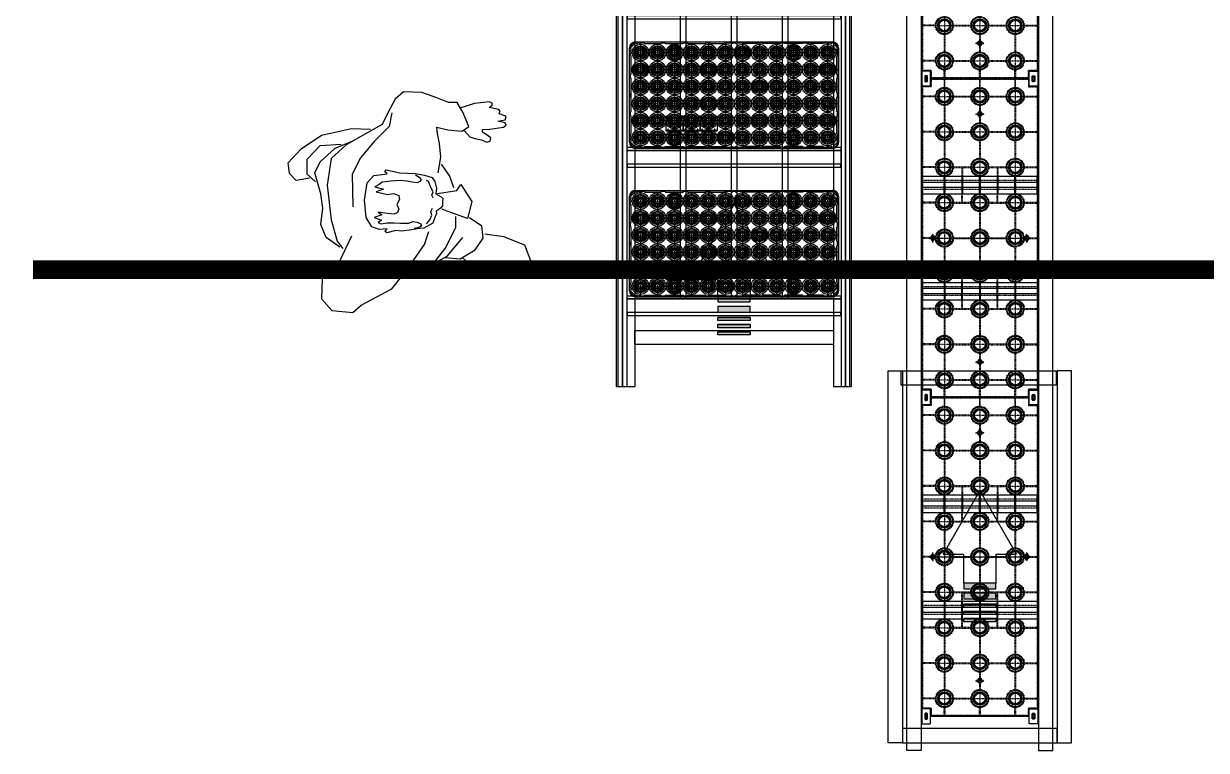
# Model space of a CAD drawing. Header units: inches. Extents: x 185496 to 352137, y 107182 to 179410.
# Drawn here: x 231488 to 234827, y 159065 to 161116 of the extents above; entities that cross this region are included whole.
import ezdxf

# ---------------------------------------------------------------- set-up
doc = ezdxf.new("R2010")
doc.units = ezdxf.units.IN
doc.header["$MEASUREMENT"] = 0
doc.linetypes.add('CENTER', pattern=[2, 1.25, -0.25, 0.25, -0.25])
doc.linetypes.add('DASH', pattern=[0.35, 0.25, -0.1])
for name, color, linetype in [('DIM', 2, 'Continuous'), ('JIA', 40, 'Continuous'), ('ZSX', 4, 'Continuous')]:
    doc.layers.add(name, color=color, linetype=linetype)

# ---------------------------------------------------------------- blocks, each defined once
blk = doc.blocks.new('生产区')
at = {"layer": 'ZSX', "color": 0, "const_width": 0.35, "elevation": -1257.599}
blk.add_lwpolyline([(120630.453, 1511.096), (120678.172, 1511.096)], dxfattribs=at)
blk = doc.blocks.new('dfgdfg')
h = blk.add_hatch(color=1)
h.dxf.hatch_style = 1
h.paths.add_polyline_path([(55693.6, 23496.7), (55709.3, 23496.7), (55709.3, 23587.8), (55693.6, 23587.8)])
h = blk.add_hatch(color=1)
h.dxf.hatch_style = 1
h.paths.add_polyline_path([(55722.2, 23496.7), (55738, 23496.7), (55738, 23587.8), (55722.2, 23587.8)])
h = blk.add_hatch(color=1)
h.dxf.hatch_style = 1
h.paths.add_polyline_path([(55753.1, 23496.7), (55762.2, 23496.7), (55762.2, 23587.8), (55753.1, 23587.8)])
h = blk.add_hatch(color=1)
h.dxf.hatch_style = 1
h.paths.add_polyline_path([(55773.2, 23496.7), (55782.4, 23496.7), (55782.4, 23587.8), (55773.2, 23587.8)])
h = blk.add_hatch(color=1)
h.dxf.hatch_style = 1
h.paths.add_polyline_path([(55793.4, 23496.7), (55802.5, 23496.7), (55802.5, 23587.8), (55793.4, 23587.8)])
at = {"color": 1}
for p, q in [((55753.1, 23587.8), (55753.1, 23496.7)), ((55773.2, 23587.8), (55773.2, 23496.7)), ((55793.4, 23587.8), (55793.4, 23496.7))]:
    blk.add_line(p, q, dxfattribs=at)
for points in [[(55612.1, 23587.8), (55612.1, 23646.1), (55432.1, 23542.2), (55612.1, 23438.3), (55612.1, 23496.7)], [(55612.1, 23587.8), (55693.6, 23587.8), (55693.6, 23496.7), (55612.1, 23496.7)]]:
    blk.add_lwpolyline(points, dxfattribs=at)
for points in [[(55709.3, 23587.8), (55693.6, 23587.8), (55693.6, 23496.7), (55709.3, 23496.7)], [(55738, 23587.8), (55722.2, 23587.8), (55722.2, 23496.7), (55738, 23496.7)], [(55753.1, 23587.8), (55762.2, 23587.8), (55762.2, 23496.7), (55753.1, 23496.7)], [(55773.2, 23587.8), (55782.4, 23587.8), (55782.4, 23496.7), (55773.2, 23496.7)], [(55793.4, 23587.8), (55802.5, 23587.8), (55802.5, 23496.7), (55793.4, 23496.7)]]:
    blk.add_lwpolyline(points, close=True, dxfattribs=at)
blk = doc.blocks.new('*U35')
at = {"color": 1, "linetype": 'CENTER', "ltscale": 0.01}
for p, q in [((-27.9, 0), (27.9, 0)), ((0, 27.1), (0, -27.1))]:
    blk.add_line(p, q, dxfattribs=at)
at = {"lineweight": 30}
for radius in [23.5, 19, 16, 12.1, 8.76, 6.26]:
    blk.add_circle((0, 0), radius, dxfattribs=at)
blk = doc.blocks.new('*U36')
at = {"color": 0, "linetype": 'ByBlock', "lineweight": -2, "transparency": 16777216}
for p in [(0, 240), (48, 240), (96, 240), (144, 240), (192, 240), (240, 240), (288, 240), (336, 240), (384, 240), (432, 240), (480, 240), (528, 240), (0, 192), (48, 192), (96, 192), (144, 192), (192, 192), (240, 192), (288, 192), (336, 192), (384, 192), (432, 192), (480, 192), (528, 192), (0, 144), (48, 144), (96, 144), (144, 144), (192, 144), (240, 144), (288, 144), (336, 144), (384, 144), (432, 144), (480, 144), (528, 144), (0, 96), (48, 96), (96, 96), (144, 96), (192, 96), (240, 96), (288, 96), (336, 96), (384, 96), (432, 96), (480, 96), (528, 96), (0, 48), (48, 48), (96, 48), (144, 48), (192, 48), (240, 48), (288, 48), (336, 48), (384, 48), (432, 48), (480, 48), (528, 48), (0, 0), (48, 0), (96, 0), (144, 0), (192, 0), (240, 0), (288, 0), (336, 0), (384, 0), (432, 0), (480, 0), (528, 0)]:
    blk.add_blockref('*U35', p, dxfattribs=at)
blk = doc.blocks.new('*U33')
at = {"lineweight": 30}
for p, q in [((-24.8, 17), (-24.8, -22.6)), ((-21.7, 19), (-22.8, 19)), ((-19.3, 6.7), (-19.7, 17.1)), ((19.3, 6.7), (19.7, 17.1)), ((21.7, 19), (22.8, 19)), ((24.8, 17), (24.8, -22.6)), ((-24.8, -20.6), (24.8, -20.6)), ((-24.8, -22.6), (24.8, -22.6))]:
    blk.add_line(p, q, dxfattribs=at)
at = {"color": 1, "linetype": 'CENTER', "ltscale": 0.01}
for p, q in [((-24.6, 6.7), (24.6, 6.7)), ((0, 31), (0, -31))]:
    blk.add_line(p, q, dxfattribs=at)
at = {"color": 1, "linetype": 'CENTER', "ltscale": 0.005}
for p, q in [((-17.7, -26.8), (-17.7, -14.4)), ((17.7, -26.8), (17.7, -14.4))]:
    blk.add_line(p, q, dxfattribs=at)
at = {"lineweight": 30}
for centre, radius, start, end in [((-22.8, 17), 2, 90, 180), ((-21.7, 17), 2, 2.3883, 90), ((0, 6.7), 19.3, 180, 0), ((21.7, 17), 2, 90, 177.6117), ((22.8, 17), 2, 360, 90)]:
    blk.add_arc(centre, radius, start, end, dxfattribs=at)
blk = doc.blocks.new('*U34')
at = {"color": 0, "linetype": 'ByBlock', "lineweight": -2, "transparency": 16777216}
for p in [(0, 0), (48, 0), (96, 0)]:
    blk.add_blockref('*U33', p, dxfattribs=at)
blk = doc.blocks.new('TGHGFHR')
at = {"lineweight": 30}
for p, q in [((38664.8, 23377.4), (38654.5, 23367.1)), ((38664.8, 23377.4), (38663.7, 23379.2)), ((39225.2, 23377.4), (39226.2, 23379.2)), ((39225.2, 23377.4), (39235.5, 23367.1)), ((38654.5, 23367.1), (38652.8, 23368.3)), ((39235.5, 23367.1), (39237.1, 23368.3)), ((39237.5, 23348.8), (39237.5, 23363.3)), ((38654.5, 23097), (38652.8, 23095.9)), ((38664.8, 23086.7), (38654.5, 23097)), ((38664.8, 23086.7), (38663.7, 23084.9)), ((38941.9, 23084.6), (38948.1, 23084.6)), ((39225.2, 23086.7), (39235.5, 23097)), ((39225.2, 23086.7), (39226.2, 23084.9)), ((39235.5, 23097), (39237.1, 23095.9))]:
    blk.add_line(p, q, dxfattribs=at)
at = {"color": 4, "lineweight": 30}
for p, q in [((38762, 23370.1), (38762, 23366.6)), ((38792, 23370.1), (38792, 23366.6)), ((39098, 23370.1), (39098, 23366.6)), ((39128, 23370.1), (39128, 23366.6)), ((38762, 23337.5), (38762, 23334)), ((38792, 23337.5), (38792, 23334)), ((38950.9, 23367.1), (38954.4, 23367.1)), ((38950.9, 23337.1), (38954.4, 23337.1)), ((38983.5, 23367.1), (38987, 23367.1)), ((38983.5, 23337.1), (38987, 23337.1)), ((39098, 23337.5), (39098, 23334)), ((39128, 23337.5), (39128, 23334)), ((38666.4, 23319.1), (38662.9, 23319.1)), ((38699, 23319.1), (38695.5, 23319.1)), ((38854.9, 23319.1), (38858.4, 23319.1)), ((38887.5, 23319.1), (38891, 23319.1)), ((39190.9, 23319.1), (39194.4, 23319.1)), ((39223.5, 23319.1), (39227, 23319.1)), ((38666.4, 23289.1), (38662.9, 23289.1)), ((38699, 23289.1), (38695.5, 23289.1)), ((38854.9, 23289.1), (38858.4, 23289.1)), ((38887.5, 23289.1), (38891, 23289.1)), ((38998.9, 23271.1), (39002.4, 23271.1)), ((39031.5, 23271.1), (39035, 23271.1)), ((39190.9, 23289.1), (39194.4, 23289.1)), ((39223.5, 23289.1), (39227, 23289.1)), ((38998.9, 23241.1), (39002.4, 23241.1)), ((39031.5, 23241.1), (39035, 23241.1)), ((38854.9, 23223.1), (38858.4, 23223.1)), ((38887.5, 23223.1), (38891, 23223.1)), ((38666.4, 23175.1), (38662.9, 23175.1)), ((38699, 23175.1), (38695.5, 23175.1)), ((38854.9, 23193.1), (38858.4, 23193.1)), ((38887.5, 23193.1), (38891, 23193.1)), ((38998.9, 23175.1), (39002.4, 23175.1)), ((39031.5, 23175.1), (39035, 23175.1)), ((39190.9, 23175.1), (39194.4, 23175.1)), ((39223.5, 23175.1), (39227, 23175.1)), ((38666.4, 23145.1), (38662.9, 23145.1)), ((38699, 23145.1), (38695.5, 23145.1)), ((38998.9, 23145.1), (39002.4, 23145.1)), ((39031.5, 23145.1), (39035, 23145.1)), ((39190.9, 23145.1), (39194.4, 23145.1)), ((39223.5, 23145.1), (39227, 23145.1)), ((38762, 23130.1), (38762, 23126.6)), ((38792, 23130.1), (38792, 23126.6)), ((38902.9, 23127.1), (38906.4, 23127.1)), ((38935.5, 23127.1), (38939, 23127.1)), ((39098, 23130.1), (39098, 23126.6)), ((39128, 23130.1), (39128, 23126.6)), ((38762, 23097.5), (38762, 23094)), ((38792, 23097.5), (38792, 23094)), ((38902.9, 23097.1), (38906.4, 23097.1)), ((38935.5, 23097.1), (38939, 23097.1)), ((39098, 23097.5), (39098, 23094)), ((39128, 23097.5), (39128, 23094))]:
    blk.add_line(p, q, dxfattribs=at)
for p, q in [((38941.9, 23379.6), (38948.1, 23379.6)), ((38652.5, 23236.7), (38652.5, 23227.5)), ((38653.5, 23256.1), (38653.5, 23208.1)), ((39237.5, 23236.7), (39237.5, 23227.5))]:
    blk.add_line(p, q)
at = {"lineweight": 30}
for points in [[(38666.9, 23382.1), (39223, 23382.1)], [(38666.9, 23379.6), (38668, 23379.6)], [(38668, 23379.6), (38669.9, 23377.6), (38672, 23377.6), (38673.9, 23379.6)], [(38673.9, 23379.6), (38676.6, 23379.6)], [(38676.6, 23379.6), (38678.5, 23377.6), (38680.6, 23377.6), (38682.5, 23379.6)], [(38682.5, 23379.6), (38691.4, 23379.6)], [(38691.4, 23379.6), (38693.3, 23377.6), (38738.3, 23377.6), (38740.2, 23379.6)], [(38740.2, 23379.6), (38749.4, 23379.6)], [(38749.4, 23379.6), (38751.3, 23377.6), (38801.3, 23377.6), (38803.2, 23379.6)], [(38803.2, 23379.6), (38812.4, 23379.6)], [(38812.4, 23379.6), (38814.3, 23377.6), (38864.3, 23377.6), (38866.2, 23379.6)], [(38866.2, 23379.6), (38875.4, 23379.6)], [(38875.4, 23379.6), (38877.3, 23377.6), (38917.3, 23377.6), (38919.2, 23379.6)], [(38919.2, 23379.6), (38936, 23379.6)], [(38936, 23379.6), (38937.9, 23377.6), (38940, 23377.6), (38941.9, 23379.6)], [(38941.9, 23379.6), (38948.1, 23379.6)], [(38948.1, 23379.6), (38950, 23377.6), (38952, 23377.6), (38953.9, 23379.6)], [(38953.9, 23379.6), (38970.7, 23379.6)], [(39014.5, 23379.6), (39012.6, 23377.6), (38972.6, 23377.6), (38970.7, 23379.6)], [(39014.5, 23379.6), (39023.7, 23379.6)], [(39077.5, 23379.6), (39075.6, 23377.6), (39025.6, 23377.6), (39023.7, 23379.6)], [(39077.5, 23379.6), (39086.7, 23379.6)], [(39140.5, 23379.6), (39138.6, 23377.6), (39088.6, 23377.6), (39086.7, 23379.6)], [(39140.5, 23379.6), (39149.7, 23379.6)], [(39198.5, 23379.6), (39196.6, 23377.6), (39151.6, 23377.6), (39149.7, 23379.6)], [(39198.5, 23379.6), (39207.5, 23379.6)], [(39213.3, 23379.6), (39211.4, 23377.6), (39209.3, 23377.6), (39207.5, 23379.6)], [(39213.3, 23379.6), (39216.1, 23379.6)], [(39221.9, 23379.6), (39220, 23377.6), (39218, 23377.6), (39216.1, 23379.6)], [(39221.9, 23379.6), (39223, 23379.6)], [(38650, 23099), (38650, 23365.1)], [(38652.5, 23363.3), (38652.5, 23365.1)], [(38652.5, 23357.5), (38654.5, 23359.4), (38654.5, 23361.4), (38652.5, 23363.3)], [(38652.5, 23354.7), (38652.5, 23357.5)], [(38652.5, 23354.7), (38652.5, 23357.5)], [(38652.5, 23348.8), (38654.5, 23350.7), (38654.5, 23352.8), (38652.5, 23354.7)], [(38652.5, 23343.5), (38652.5, 23348.8)], [(38652.5, 23347.8), (38652.5, 23348.8)], [(38652.5, 23289.7), (38654.5, 23291.6), (38654.5, 23341.6), (38652.5, 23343.5)], [(39237.5, 23357.5), (39235.5, 23359.4), (39235.5, 23361.4), (39237.5, 23363.3)], [(39237.5, 23348.8), (39235.5, 23350.7), (39235.5, 23352.8), (39237.5, 23354.7)], [(39237.5, 23289.7), (39235.5, 23291.6), (39235.5, 23341.6), (39237.5, 23343.5)], [(39237.5, 23363.3), (39237.5, 23365.1)], [(39237.5, 23354.7), (39237.5, 23357.5)], [(39237.5, 23354.7), (39237.5, 23357.5)], [(39237.5, 23343.5), (39237.5, 23348.8)], [(39237.5, 23347.8), (39237.5, 23348.8)], [(39240, 23365.1), (39240, 23099)], [(39240, 23099), (39240, 23365.1)], [(38652.5, 23280.5), (38652.5, 23289.7)], [(38652.5, 23236.7), (38654.5, 23238.6), (38654.5, 23278.6), (38652.5, 23280.5)], [(39237.5, 23236.7), (39235.5, 23238.6), (39235.5, 23278.6), (39237.5, 23280.5)], [(39237.5, 23280.5), (39237.5, 23289.7)], [(38652.5, 23227.5), (38652.5, 23236.7)], [(39237.5, 23227.5), (39237.5, 23236.7)], [(38652.5, 23183.7), (38654.5, 23185.6), (38654.5, 23225.6), (38652.5, 23227.5)], [(39237.5, 23183.7), (39235.5, 23185.6), (39235.5, 23225.6), (39237.5, 23227.5)], [(38652.5, 23174.5), (38652.5, 23183.7)], [(38652.5, 23120.7), (38654.5, 23122.6), (38654.5, 23172.6), (38652.5, 23174.5)], [(39237.5, 23120.7), (39235.5, 23122.6), (39235.5, 23172.6), (39237.5, 23174.5)], [(39237.5, 23174.5), (39237.5, 23183.7)], [(38652.5, 23115.3), (38652.5, 23120.7)], [(38652.5, 23120.7), (38652.5, 23115.3)], [(38652.5, 23116.4), (38652.5, 23115.3)], [(38652.5, 23115.3), (38654.5, 23113.4), (38654.5, 23111.3), (38652.5, 23109.4)], [(38652.5, 23106.7), (38652.5, 23109.4)], [(38652.5, 23109.4), (38652.5, 23106.7)], [(38652.5, 23109.4), (38652.5, 23106.7)], [(38652.5, 23106.7), (38654.5, 23104.8), (38654.5, 23102.7), (38652.5, 23100.8)], [(39237.5, 23115.3), (39235.5, 23113.4), (39235.5, 23111.3), (39237.5, 23109.4)], [(39237.5, 23106.7), (39235.5, 23104.8), (39235.5, 23102.7), (39237.5, 23100.8)], [(39237.5, 23115.3), (39237.5, 23120.7)], [(39237.5, 23120.7), (39237.5, 23115.3)], [(39237.5, 23116.4), (39237.5, 23115.3)], [(39237.5, 23106.7), (39237.5, 23109.4)], [(39237.5, 23109.4), (39237.5, 23106.7)], [(39237.5, 23109.4), (39237.5, 23106.7)], [(38652.5, 23099), (38652.5, 23100.8)], [(38652.5, 23100.8), (38652.5, 23099)], [(38666.9, 23084.6), (38668, 23084.6)], [(39223, 23082.1), (38666.9, 23082.1)], [(38666.9, 23082.1), (39223, 23082.1)], [(38668, 23084.6), (38669.9, 23086.6), (38672, 23086.6), (38673.9, 23084.6)], [(38673.9, 23084.6), (38676.6, 23084.6)], [(38676.6, 23084.6), (38678.5, 23086.6), (38680.6, 23086.6), (38682.5, 23084.6)], [(38682.5, 23084.6), (38691.4, 23084.6)], [(38691.4, 23084.6), (38693.3, 23086.6), (38738.3, 23086.6), (38740.2, 23084.6)], [(38740.2, 23084.6), (38749.4, 23084.6)], [(38749.4, 23084.6), (38751.3, 23086.6), (38801.3, 23086.6), (38803.2, 23084.6)], [(38803.2, 23084.6), (38812.4, 23084.6)], [(38812.4, 23084.6), (38814.3, 23086.6), (38864.3, 23086.6), (38866.2, 23084.6)], [(38866.2, 23084.6), (38875.4, 23084.6)], [(38875.4, 23084.6), (38877.3, 23086.6), (38917.3, 23086.6), (38919.2, 23084.6)], [(38919.2, 23084.6), (38936, 23084.6)], [(38936, 23084.6), (38937.9, 23086.6), (38940, 23086.6), (38941.9, 23084.6)], [(38941.9, 23084.6), (38948.1, 23084.6)], [(38948.1, 23084.6), (38950, 23086.6), (38952, 23086.6), (38953.9, 23084.6)], [(38953.9, 23084.6), (38970.7, 23084.6)], [(39014.5, 23084.6), (39012.6, 23086.6), (38972.6, 23086.6), (38970.7, 23084.6)], [(39014.5, 23084.6), (39023.7, 23084.6)], [(39077.5, 23084.6), (39075.6, 23086.6), (39025.6, 23086.6), (39023.7, 23084.6)], [(39077.5, 23084.6), (39086.7, 23084.6)], [(39140.5, 23084.6), (39138.6, 23086.6), (39088.6, 23086.6), (39086.7, 23084.6)], [(39140.5, 23084.6), (39149.7, 23084.6)], [(39198.5, 23084.6), (39196.6, 23086.6), (39151.6, 23086.6), (39149.7, 23084.6)], [(39198.5, 23084.6), (39207.5, 23084.6)], [(39213.3, 23084.6), (39211.4, 23086.6), (39209.3, 23086.6), (39207.5, 23084.6)], [(39213.3, 23084.6), (39216.1, 23084.6)], [(39221.9, 23084.6), (39220, 23086.6), (39218, 23086.6), (39216.1, 23084.6)], [(39221.9, 23084.6), (39223, 23084.6)], [(39237.5, 23099), (39237.5, 23100.8)], [(39237.5, 23100.8), (39237.5, 23099)]]:
    blk.add_lwpolyline(points, dxfattribs=at)
for centre, radius, start, end in [((38666.9, 23365.1), 17, 90, 180), ((38666.9, 23365.1), 14.5, 90, 180), ((39223, 23365.1), 17, 0, 90), ((39223, 23365.1), 14.5, 0, 90), ((38666.9, 23099), 17, 180, 270), ((38666.9, 23099), 14.5, 180, 270), ((39223, 23099), 14.5, 270, 0), ((39223, 23099), 17, 270, 0)]:
    blk.add_arc(centre, radius, start, end, dxfattribs=at)
at = {"color": 4, "lineweight": 30}
for centre, start, end in [((38777, 23352.1), 44.1083, 135.8917), ((39113, 23352.1), 44.1083, 135.8917), ((38777, 23352.1), 224.1083, 315.8917), ((38969, 23352.1), 134.1083, 225.8917), ((38969, 23352.1), 314.1083, 45.8917), ((39113, 23352.1), 224.1083, 315.8917), ((38681, 23304.1), 134.1083, 225.8917), ((38681, 23304.1), 314.1083, 45.8917), ((38873, 23304.1), 134.1083, 225.8917), ((38873, 23304.1), 314.1083, 45.8917), ((39209, 23304.1), 134.1083, 225.8917), ((39209, 23304.1), 314.1083, 45.8917), ((39017, 23256.1), 134.1083, 225.8917), ((39017, 23256.1), 314.1083, 45.8917), ((38873, 23208.1), 134.1083, 225.8917), ((38873, 23208.1), 314.1083, 45.8917), ((38681, 23160.1), 134.1083, 225.8917), ((38681, 23160.1), 314.1083, 45.8917), ((39017, 23160.1), 134.1083, 225.8917), ((39017, 23160.1), 314.1083, 45.8917), ((39209, 23160.1), 134.1083, 225.8917), ((39209, 23160.1), 314.1083, 45.8917), ((38777, 23112.1), 44.1083, 135.8917), ((38921, 23112.1), 134.1083, 225.8917), ((38921, 23112.1), 314.1083, 45.8917), ((39113, 23112.1), 44.1083, 135.8917), ((38777, 23112.1), 224.1083, 315.8917), ((39113, 23112.1), 224.1083, 315.8917)]:
    blk.add_arc(centre, 20.9, start, end, dxfattribs=at)
for name, p in [('*U36', (38681, 23112.1)), ('*U34', (38777, 23153.4))]:
    blk.add_blockref(name, p)
blk = doc.blocks.new('*U104')
at = {"rotation": 90}
blk.add_blockref('TGHGFHR', (23232.1, -38945), dxfattribs=at)
blk = doc.blocks.new('*U103')
at = {"color": 0, "linetype": 'ByBlock', "lineweight": -2, "transparency": 16777216}
for p in [(0, 0), (419.1, 0), (838.2, 0), (1257.3, 0), (1676.4, 0), (2095.5, 0), (2514.6, 0)]:
    blk.add_blockref('*U104', p, dxfattribs=at)
blk = doc.blocks.new('*U28')
at = {"color": 3, "linetype": 'DASH', "ltscale": 0.1}
blk.add_circle((0, 0), 25.5, dxfattribs=at)
blk = doc.blocks.new('*U29')
at = {"color": 0, "linetype": 'ByBlock', "lineweight": -2, "transparency": 16777216}
for p in [(0, 0), (100, 0), (200, 0), (0, -100), (100, -100), (200, -100), (0, -200), (100, -200), (200, -200), (0, -300), (100, -300), (200, -300), (0, -400), (100, -400), (200, -400), (0, -500), (100, -500), (200, -500), (0, -600), (100, -600), (200, -600), (0, -700), (100, -700), (200, -700), (0, -800), (100, -800), (200, -800)]:
    blk.add_blockref('*U28', p, dxfattribs=at)
blk = doc.blocks.new('*U30')
at = {"color": 1, "linetype": 'CENTER', "ltscale": 0.01}
for p, q in [((-25, 0), (25, 0)), ((0, 25.2), (0, -25.2))]:
    blk.add_line(p, q, dxfattribs=at)
at = {"lineweight": 30}
for radius in [23.5, 19, 16.5, 15]:
    blk.add_circle((0, 0), radius, dxfattribs=at)
blk = doc.blocks.new('*U31')
at = {"color": 0, "linetype": 'ByBlock', "lineweight": -2, "transparency": 16777216}
for p in [(0, 0), (100, 0), (200, 0), (0, -100), (100, -100), (200, -100), (0, -200), (100, -200), (200, -200), (0, -300), (100, -300), (200, -300), (0, -400), (100, -400), (200, -400), (0, -500), (100, -500), (200, -500), (0, -600), (100, -600), (200, -600), (0, -700), (100, -700), (200, -700), (0, -800), (100, -800), (200, -800)]:
    blk.add_blockref('*U30', p, dxfattribs=at)
blk = doc.blocks.new('GGFF')
at = {"color": 3, "linetype": 'DASH', "ltscale": 0.05}
for p, q in [((38118, 24398.1), (38118, 24434.7)), ((38120, 24398.1), (38120, 24434.7)), ((38218, 24398.1), (38218, 24434.7)), ((38220, 24398.1), (38220, 24434.7)), ((38318, 24398.1), (38318, 24434.7)), ((38320, 24398.1), (38320, 24434.7)), ((38320, 24398.1), (38320, 24434.7)), ((38356.6, 24436.7), (38356.6, 24108.7)), ((38381.7, 24436.7), (38381.7, 24108.7)), ((38418, 24398.1), (38418, 24434.7)), ((38420, 24398.1), (38420, 24434.7)), ((38518, 24398.1), (38518, 24434.7)), ((38520, 24398.1), (38520, 24434.7)), ((38618, 24398.1), (38618, 24434.7)), ((38620, 24398.1), (38620, 24434.7)), ((38656.4, 24436.7), (38656.4, 24108.7)), ((38681.5, 24436.7), (38681.5, 24108.7)), ((38718, 24398.1), (38718, 24434.7)), ((38720, 24398.1), (38720, 24434.7)), ((38818, 24398.1), (38818, 24434.7)), ((38820, 24398.1), (38820, 24434.7)), ((38918, 24398.1), (38918, 24434.7)), ((38920, 24398.1), (38920, 24434.7)), ((38118, 24298.1), (38118, 24347.2)), ((38120, 24298.1), (38120, 24347.2)), ((38218, 24298.1), (38218, 24347.2)), ((38220, 24298.1), (38220, 24347.2)), ((38318, 24298.1), (38318, 24347.2)), ((38320, 24298.1), (38320, 24347.2)), ((38320, 24298.1), (38320, 24347.2)), ((38418, 24298.1), (38418, 24347.2)), ((38420, 24298.1), (38420, 24347.2)), ((38518, 24298.1), (38518, 24347.2)), ((38520, 24298.1), (38520, 24347.2)), ((38618, 24298.1), (38618, 24347.2)), ((38620, 24298.1), (38620, 24347.2)), ((38718, 24298.1), (38718, 24347.2)), ((38720, 24298.1), (38720, 24347.2)), ((38818, 24298.1), (38818, 24347.2)), ((38820, 24298.1), (38820, 24347.2)), ((38918, 24298.1), (38918, 24347.2)), ((38920, 24298.1), (38920, 24347.2)), ((38320, 24323.7), (38344.3, 24323.7)), ((38320, 24321.7), (38344.3, 24321.7)), ((38418.2, 24323.7), (38393.9, 24323.7)), ((38418.2, 24321.7), (38393.9, 24321.7)), ((38644.1, 24323.7), (38620, 24323.7)), ((38644.1, 24321.7), (38620, 24321.7)), ((38718, 24323.7), (38693.7, 24323.7)), ((38718, 24321.7), (38693.7, 24321.7)), ((38118, 24198.1), (38118, 24247.2)), ((38120, 24198.1), (38120, 24247.2)), ((38218, 24198.1), (38218, 24247.2)), ((38220, 24198.1), (38220, 24247.2)), ((38318, 24198.1), (38318, 24247.2)), ((38320, 24198.1), (38320, 24247.2)), ((38320, 24198.1), (38320, 24247.2)), ((38418, 24198.1), (38418, 24247.2)), ((38420, 24198.1), (38420, 24247.2)), ((38518, 24198.1), (38518, 24247.2)), ((38520, 24198.1), (38520, 24247.2)), ((38618, 24198.1), (38618, 24247.2)), ((38620, 24198.1), (38620, 24247.2)), ((38718, 24198.1), (38718, 24247.2)), ((38720, 24198.1), (38720, 24247.2)), ((38818, 24198.1), (38818, 24247.2)), ((38820, 24198.1), (38820, 24247.2)), ((38918, 24198.1), (38918, 24247.2)), ((38920, 24198.1), (38920, 24247.2)), ((38320, 24223.7), (38344.3, 24223.7)), ((38320, 24221.7), (38344.3, 24221.7)), ((38418.2, 24223.7), (38393.9, 24223.7)), ((38418.2, 24221.7), (38393.9, 24221.7)), ((38644.1, 24223.7), (38620, 24223.7)), ((38644.1, 24221.7), (38620, 24221.7)), ((38718, 24223.7), (38693.7, 24223.7)), ((38718, 24221.7), (38693.7, 24221.7)), ((38118, 24147.2), (38118, 24110.7)), ((38120, 24147.2), (38120, 24110.7)), ((38218, 24147.2), (38218, 24110.7)), ((38220, 24147.2), (38220, 24110.7)), ((38318, 24147.2), (38318, 24110.7)), ((38320, 24147.2), (38320, 24110.7)), ((38320, 24147.2), (38320, 24110.7)), ((38418, 24147.2), (38418, 24110.7)), ((38420, 24147.2), (38420, 24110.7)), ((38518, 24147.2), (38518, 24110.7)), ((38520, 24147.2), (38520, 24110.7)), ((38618, 24147.2), (38618, 24110.7)), ((38620, 24147.2), (38620, 24110.7)), ((38718, 24147.2), (38718, 24110.7)), ((38720, 24147.2), (38720, 24110.7)), ((38818, 24147.2), (38818, 24110.7)), ((38820, 24147.2), (38820, 24110.7)), ((38918, 24147.2), (38918, 24110.7)), ((38920, 24147.2), (38920, 24110.7))]:
    blk.add_line(p, q, dxfattribs=at)
at = {"lineweight": 30}
for p, q in [((38344.3, 24110.7), (38344.3, 24434.7)), ((38361.9, 24434.7), (38361.9, 24373.7)), ((38376.3, 24434.7), (38376.3, 24373.7)), ((38393.9, 24110.7), (38393.9, 24434.7)), ((38644.1, 24110.7), (38644.1, 24434.7)), ((38661.8, 24434.7), (38661.8, 24373.7)), ((38676.1, 24434.7), (38676.1, 24373.7)), ((38693.7, 24110.7), (38693.7, 24434.7)), ((38393.6, 24373.7), (38344.5, 24373.7)), ((38393.6, 24371.7), (38344.5, 24371.7)), ((38361.9, 24371.7), (38361.9, 24323.7)), ((38376.3, 24371.7), (38376.3, 24323.7)), ((38644.5, 24373.7), (38693.6, 24373.7)), ((38644.5, 24371.7), (38693.6, 24371.7)), ((38661.8, 24371.7), (38661.8, 24323.7)), ((38676.1, 24371.7), (38676.1, 24323.7)), ((38344.3, 24323.7), (38393.9, 24323.7)), ((38344.3, 24321.7), (38393.9, 24321.7)), ((38361.9, 24321.7), (38361.9, 24273.7)), ((38376.3, 24321.7), (38376.3, 24273.7)), ((38693.7, 24323.7), (38644.1, 24323.7)), ((38693.7, 24321.7), (38644.1, 24321.7)), ((38661.8, 24321.7), (38661.8, 24273.7)), ((38676.1, 24321.7), (38676.1, 24273.7)), ((38393.9, 24273.7), (38344.3, 24273.7)), ((38393.9, 24271.7), (38344.3, 24271.7)), ((38361.9, 24271.7), (38361.9, 24223.7)), ((38376.3, 24271.7), (38376.3, 24223.7)), ((38644.1, 24273.7), (38693.7, 24273.7)), ((38644.1, 24271.7), (38693.7, 24271.7)), ((38661.8, 24271.7), (38661.8, 24223.7)), ((38676.1, 24271.7), (38676.1, 24223.7)), ((38344.3, 24223.7), (38393.9, 24223.7)), ((38344.3, 24221.7), (38393.9, 24221.7)), ((38361.9, 24221.7), (38361.9, 24173.7)), ((38376.3, 24221.7), (38376.3, 24173.7)), ((38693.7, 24223.7), (38644.1, 24223.7)), ((38693.7, 24221.7), (38644.1, 24221.7)), ((38661.8, 24221.7), (38661.8, 24173.7)), ((38676.1, 24221.7), (38676.1, 24173.7)), ((38393.6, 24173.7), (38344.5, 24173.7)), ((38393.6, 24171.7), (38344.5, 24171.7)), ((38361.9, 24171.7), (38361.9, 24110.7)), ((38376.3, 24171.7), (38376.3, 24110.7)), ((38644.5, 24173.7), (38693.6, 24173.7)), ((38644.5, 24171.7), (38693.6, 24171.7)), ((38661.8, 24171.7), (38661.8, 24110.7)), ((38676.1, 24171.7), (38676.1, 24110.7))]:
    blk.add_line(p, q, dxfattribs=at)
at = {"color": 1, "linetype": 'CENTER', "ltscale": 0.01}
for p, q in [((38531.5, 24405.3), (38506.6, 24405.3)), ((38519, 24417.7), (38519, 24392.8)), ((38156.6, 24272.7), (38181.5, 24272.7)), ((38169, 24260.3), (38169, 24285.1)), ((38881.5, 24272.7), (38856.6, 24272.7)), ((38869, 24260.3), (38869, 24285.1)), ((38531.5, 24140.1), (38506.6, 24140.1)), ((38519, 24127.7), (38519, 24152.5))]:
    blk.add_line(p, q, dxfattribs=at)
blk.add_line((38519, 24129.7), (38519, 24415.7))
at = {"color": 3, "linetype": 'DASH', "ltscale": 0.1}
for p, q in [((38144.5, 24373.7), (38193.6, 24373.7)), ((38144.5, 24371.7), (38193.6, 24371.7)), ((38244.5, 24373.7), (38293.6, 24373.7)), ((38244.5, 24371.7), (38293.6, 24371.7)), ((38344.5, 24373.7), (38393.6, 24373.7)), ((38344.5, 24371.7), (38393.6, 24371.7)), ((38444.5, 24373.7), (38493.6, 24373.7)), ((38444.5, 24371.7), (38493.6, 24371.7)), ((38544.5, 24373.7), (38593.6, 24373.7)), ((38544.5, 24371.7), (38593.6, 24371.7)), ((38744.5, 24373.7), (38793.6, 24373.7)), ((38744.5, 24371.7), (38793.6, 24371.7)), ((38844.5, 24373.7), (38893.6, 24373.7)), ((38844.5, 24371.7), (38893.6, 24371.7)), ((38144.5, 24273.7), (38193.6, 24273.7)), ((38144.5, 24271.7), (38193.6, 24271.7)), ((38244.5, 24273.7), (38293.6, 24273.7)), ((38244.5, 24271.7), (38293.6, 24271.7)), ((38344.5, 24273.7), (38393.6, 24273.7)), ((38344.5, 24271.7), (38393.6, 24271.7)), ((38444.5, 24273.7), (38493.6, 24273.7)), ((38444.5, 24271.7), (38493.6, 24271.7)), ((38544.5, 24273.7), (38593.6, 24273.7)), ((38544.5, 24271.7), (38593.6, 24271.7)), ((38744.5, 24273.7), (38793.6, 24273.7)), ((38744.5, 24271.7), (38793.6, 24271.7)), ((38844.5, 24273.7), (38893.6, 24273.7)), ((38844.5, 24271.7), (38893.6, 24271.7)), ((38144.5, 24173.7), (38193.6, 24173.7)), ((38144.5, 24171.7), (38193.6, 24171.7)), ((38244.5, 24173.7), (38293.6, 24173.7)), ((38244.5, 24171.7), (38293.6, 24171.7)), ((38344.5, 24173.7), (38393.6, 24173.7)), ((38344.5, 24171.7), (38393.6, 24171.7)), ((38444.5, 24173.7), (38493.6, 24173.7)), ((38444.5, 24171.7), (38493.6, 24171.7)), ((38544.5, 24173.7), (38593.6, 24173.7)), ((38544.5, 24171.7), (38593.6, 24171.7)), ((38744.5, 24173.7), (38793.6, 24173.7)), ((38744.5, 24171.7), (38793.6, 24171.7)), ((38844.5, 24173.7), (38893.6, 24173.7)), ((38844.5, 24171.7), (38893.6, 24171.7))]:
    blk.add_line(p, q, dxfattribs=at)
at = {"lineweight": 30}
for points in [[(38948, 24436.7), (38090, 24436.7), (38090, 24411.7), (38069, 24411.7), (38069, 24133.7)], [(38393.9, 24434.7), (38344.3, 24434.7)], [(38644.1, 24434.7), (38693.7, 24434.7)], [(38969, 24411.7), (38948, 24411.7), (38948, 24436.7)], [(38969, 24133.7), (38969, 24411.7)], [(38069, 24133.7), (38090, 24133.7), (38090, 24108.7)], [(38090, 24108.7), (38948, 24108.7)], [(38393.9, 24110.7), (38344.3, 24110.7)], [(38644.1, 24110.7), (38693.7, 24110.7)], [(38969, 24133.7), (38948, 24133.7), (38948, 24108.7)]]:
    blk.add_lwpolyline(points, dxfattribs=at)
at = {"color": 3, "linetype": 'DASH', "ltscale": 0.1}
for points in [[(38071, 24409.7), (38092, 24409.7), (38092, 24434.7)], [(38071, 24409.7), (38071, 24135.7)], [(38092, 24434.7), (38644.1, 24434.7)], [(38512.4, 24404.3), (38508.6, 24404.3), (38508.6, 24406.3), (38512.4, 24406.3)], [(38518, 24411.9), (38518, 24415.7), (38520, 24415.7), (38520, 24411.9)], [(38525.7, 24406.3), (38529.5, 24406.3), (38529.5, 24404.3), (38525.7, 24404.3)], [(38693.7, 24110.7), (38946, 24110.7), (38946, 24135.7), (38967, 24135.7), (38967, 24409.7), (38946, 24409.7), (38946, 24434.7)], [(38693.7, 24434.7), (38719, 24434.7)], [(38719, 24434.7), (38946, 24434.7), (38946, 24409.7), (38967, 24409.7), (38967, 24135.7), (38946, 24135.7), (38946, 24110.7)], [(38520, 24398.6), (38520, 24394.8), (38518, 24394.8), (38518, 24398.6)], [(38162.4, 24271.7), (38158.6, 24271.7), (38158.6, 24273.7), (38162.4, 24273.7)], [(38168, 24279.3), (38168, 24283.1), (38170, 24283.1), (38170, 24279.3)], [(38175.7, 24273.7), (38179.5, 24273.7), (38179.5, 24271.7), (38175.7, 24271.7)], [(38862.4, 24273.7), (38858.6, 24273.7), (38858.6, 24271.7), (38862.4, 24271.7)], [(38870, 24279.3), (38870, 24283.1), (38868, 24283.1), (38868, 24279.3)], [(38875.7, 24271.7), (38879.5, 24271.7), (38879.5, 24273.7), (38875.7, 24273.7)], [(38170, 24266), (38170, 24262.3), (38168, 24262.3), (38168, 24266)], [(38868, 24266), (38868, 24262.3), (38870, 24262.3), (38870, 24266)], [(38512.4, 24141.1), (38508.6, 24141.1), (38508.6, 24139.1), (38512.4, 24139.1)], [(38520, 24146.7), (38520, 24150.5), (38518, 24150.5), (38518, 24146.7)], [(38525.7, 24139.1), (38529.5, 24139.1), (38529.5, 24141.1), (38525.7, 24141.1)], [(38071, 24135.7), (38092, 24135.7), (38092, 24110.7)], [(38092, 24110.7), (38644.1, 24110.7)], [(38518, 24133.5), (38518, 24129.7), (38520, 24129.7), (38520, 24133.5)]]:
    blk.add_lwpolyline(points, dxfattribs=at)
at = {"color": 3, "linetype": 'DASH', "ltscale": 0.05}
for points in [[(38071, 24371.7), (38093.6, 24371.7), (38093.6, 24373.7), (38071, 24373.7)], [(38967, 24371.7), (38944.5, 24371.7), (38944.5, 24373.7), (38967, 24373.7)], [(38071, 24271.7), (38093.6, 24271.7), (38093.6, 24273.7), (38071, 24273.7)], [(38967, 24271.7), (38944.5, 24271.7), (38944.5, 24273.7), (38967, 24273.7)], [(38071, 24171.7), (38093.6, 24171.7), (38093.6, 24173.7), (38071, 24173.7)], [(38967, 24171.7), (38944.5, 24171.7), (38944.5, 24173.7), (38967, 24173.7)]]:
    blk.add_lwpolyline(points, dxfattribs=at)
at = {"lineweight": 30}
for centre in [(38519, 24405.3), (38169, 24272.7), (38869, 24272.7), (38519, 24140.1)]:
    blk.add_circle(centre, 5, dxfattribs=at)
at = {"color": 3, "linetype": 'DASH', "ltscale": 0.1}
for centre, start, end in [((38519, 24405.3), 98.5731, 171.4269), ((38519, 24405.3), 188.5731, 261.4269), ((38519, 24405.3), 8.5731, 81.4269), ((38519, 24405.3), 278.5731, 351.4269), ((38169, 24272.7), 98.5731, 171.4269), ((38169, 24272.7), 188.5731, 261.4269), ((38169, 24272.7), 8.5731, 81.4269), ((38169, 24272.7), 278.5731, 351.4269), ((38869, 24272.7), 98.5731, 171.4269), ((38869, 24272.7), 188.5731, 261.4269), ((38869, 24272.7), 8.5731, 81.4269), ((38869, 24272.7), 278.5731, 351.4269), ((38519, 24140.1), 98.5731, 171.4269), ((38519, 24140.1), 188.5731, 261.4269), ((38519, 24140.1), 8.5731, 81.4269), ((38519, 24140.1), 278.5731, 351.4269)]:
    blk.add_arc(centre, 6.71, start, end, dxfattribs=at)
at = {"rotation": 90}
for name in ['*U29', '*U31']:
    blk.add_blockref(name, (38119, 24172.7), dxfattribs=at)
blk = doc.blocks.new('*U102')
blk.add_blockref('GGFF', (-38519, -24272.7))
blk = doc.blocks.new('*U101')
at = {"color": 0, "linetype": 'ByBlock', "lineweight": -2, "transparency": 16777216}
for p in [(1800, 0), (2700, 0), (3600, 0)]:
    blk.add_blockref('*U102', p, dxfattribs=at)
blk = doc.blocks.new('*U100')
at = {"color": 1, "linetype": 'CENTER', "ltscale": 0.001}
for p, q in [((-4.8, -3.5), (-4.8, 3.5)), ((4.8, -3.5), (4.8, 3.3)), ((-2.3, 0), (-7.2, 0)), ((2.3, 0), (7.2, 0))]:
    blk.add_line(p, q, dxfattribs=at)
for points in [[(-19.9, 12.5), (19.9, 12.5, -0.414214), (21, 11.4), (21, -11.4, -0.414214), (19.9, -12.5), (-19.9, -12.5, -0.414214), (-21, -11.4), (-21, 11.4, -0.414214)], [(-5.9, 3.7), (5.9, 3.7, -0.414214), (8.5, 1.1), (8.5, -1.1, -0.414214), (5.9, -3.7), (-5.9, -3.7, -0.414214), (-8.5, -1.1), (-8.5, 1.1, -0.414214)], [(-5.9, 2.3), (5.9, 2.3, -0.414214), (7, 1.1), (7, -1.1, -0.414214), (5.9, -2.3), (-5.9, -2.3, -0.414214), (-7, -1.1), (-7, 1.1, -0.414214)]]:
    blk.add_lwpolyline(points, format="xyb", close=True)
for centre in [(-4.8, 0), (4.8, 0)]:
    blk.add_circle(centre, 1.75)
blk = doc.blocks.new('*U99')
at = {"color": 0, "linetype": 'ByBlock', "lineweight": -2, "transparency": 16777216}
for p in [(2700, 0), (3600, 0), (4500, 0)]:
    blk.add_blockref('*U100', p, dxfattribs=at)
blk = doc.blocks.new('*U98')
at = {"color": 1, "linetype": 'CENTER', "ltscale": 0.001}
for p, q in [((-4.8, -3.5), (-4.8, 3.5)), ((4.8, -3.5), (4.8, 3.3)), ((-2.3, 0), (-7.2, 0)), ((2.3, 0), (7.2, 0))]:
    blk.add_line(p, q, dxfattribs=at)
for points in [[(-19.9, 12.5), (19.9, 12.5, -0.414214), (21, 11.4), (21, -11.4, -0.414214), (19.9, -12.5), (-19.9, -12.5, -0.414214), (-21, -11.4), (-21, 11.4, -0.414214)], [(-5.9, 3.7), (5.9, 3.7, -0.414214), (8.5, 1.1), (8.5, -1.1, -0.414214), (5.9, -3.7), (-5.9, -3.7, -0.414214), (-8.5, -1.1), (-8.5, 1.1, -0.414214)], [(-5.9, 2.3), (5.9, 2.3, -0.414214), (7, 1.1), (7, -1.1, -0.414214), (5.9, -2.3), (-5.9, -2.3, -0.414214), (-7, -1.1), (-7, 1.1, -0.414214)]]:
    blk.add_lwpolyline(points, format="xyb", close=True)
for centre in [(-4.8, 0), (4.8, 0)]:
    blk.add_circle(centre, 1.75)
blk = doc.blocks.new('*U97')
at = {"color": 0, "linetype": 'ByBlock', "lineweight": -2, "transparency": 16777216}
for p in [(2700, 0), (3600, 0), (4500, 0)]:
    blk.add_blockref('*U98', p, dxfattribs=at)
blk = doc.blocks.new('*U124')
for points in [[(-301.9, 28), (301.9, 28), (301.9, 19.5), (-301.9, 19.5)], [(-301.9, 19.5), (301.9, 19.5), (301.9, -19.5), (-301.9, -19.5)], [(-301.9, -28), (301.9, -28), (301.9, -19.5), (-301.9, -19.5)]]:
    blk.add_lwpolyline(points, close=True)
blk = doc.blocks.new('*U123')
at = {"color": 0, "linetype": 'ByBlock', "lineweight": -2, "transparency": 16777216}
for p in [(0, 0), (0, -419.1), (0, -838.2), (0, -1257.3), (0, -1676.4), (0, -2095.5), (0, -2514.6)]:
    blk.add_blockref('*U124', p, dxfattribs=at)
blk = doc.blocks.new('02PMAN07')
at = {"color": 0, "linetype": 'ByBlock'}
for points in [[(-6.25, 4.13), (-7.77, 7.31), (-8.91, 7.77), (-9.51, 8.83), (-9.59, 11.1), (-8.45, 12.39), (-6.1, 12.62), (-5.19, 11.78), (-1.78, 9.96), (-0.18, 7.99), (1.86, 5.04), (2.32, 3.6)], [(6.03, 6.48), (7.63, 7.92), (9.75, 8.52), (12.33, 8.45), (13.77, 7.16), (13.01, 5.11), (10.66, 4.21), (8.54, 3.9)], [(-0.03, 7.69), (2.55, 7.54), (4.14, 5.49), (5.35, 3.14), (5.35, 1.93)], [(3.3, 6.93), (4.37, 6.33), (6.11, 4.28)], [(4.14, 6.48), (5.81, 6.63), (7.48, 5.65), (8.39, 4.36), (8.23, 2.99), (6.87, 2.08)], [(-7.54, 5.34), (-9.06, 4.28), (-9.66, 2.84), (-9.44, 1.02), (-9.66, -0.57), (-10.35, -2.92), (-9.74, -4.13), (-8.07, -5.65), (-6.1, -6.48)], [(3.38, -2.92), (3.68, -4.66), (3.53, -6.18), (3.3, -7.31), (3.23, -7.99), (4.44, -7.69), (6.03, -7.54), (6.79, -8.07), (6.11, -9.66), (5.5, -10.72), (4.52, -10.72), (3.23, -11.25), (1.56, -11.86), (-0.49, -11.93), (-1.4, -11.1), (-2.23, -9.59), (-2.84, -8.3), (-4.43, -7.39), (-6.86, -6.02), (-8.53, -4.51), (-8.98, -1.55), (-8.53, 2.31), (-7.84, 4.66), (-7.24, 5.49)], [(0.87, -2.71), (1.27, -2.45), (1.48, -2.19), (1.34, -1.96), (1.03, -1.82), (0.5, -1.87), (-0.08, -1.99), (-0.85, -2.06), (-1.87, -2.01), (-2.85, -1.87), (-3.2, -1.64), (-3.66, -1.38), (-2.71, -1.1), (-3.53, -0.82), (-2.27, -0.5), (-1.55, -0.61), (-1.01, -0.4), (-0.92, 0.04), (-1.22, 0.59), (-1.01, 1.13), (-1.13, 1.5), (-1.5, 1.69), (-2.57, 1.55), (-3.29, 1.45), (-2.9, 1.76), (-3.73, 2.06), (-2.94, 2.34), (-3.29, 2.59), (-3.01, 2.76), (-2.29, 2.64), (-1.52, 2.62), (-0.8, 2.66), (0.1, 2.66), (0.52, 2.5), (1.03, 2.57), (1.43, 2.76), (1.52, 2.97), (1.27, 3.17), (0.71, 3.27)], [(2.06, 2.73), (2.45, 2.29), (2.66, 1.8), (2.57, 1.36), (2.76, 0.99)], [(3.3, -0.64), (5.43, -0.95), (5.88, -1.63), (7.1, 0.27), (6.64, 2.16), (4.37, 1.33), (3.83, 1.1)], [(-1.78, -9.59), (-2.08, -8.07), (-3.75, -6.4), (-5.27, -4.58), (-6.18, -2.77), (-6.1, 0.87)], [(2.8, -0.15), (2.66, -0.43), (2.83, -0.82), (2.57, -1.29), (2.31, -1.96), (2.06, -2.08)], [(5.12, -1.25), (4.67, -2.54), (3.76, -3.9)], [(-10.88, -2.31), (-12.4, -2.08), (-13.15, -2.84), (-13.31, -4.05), (-11.86, -5.57), (-9.59, -7.09), (-6.25, -7.84), (-4.13, -7.77)], [(-10.27, -1.93), (-11.18, -2.77), (-11.18, -4.43), (-9.74, -5.95), (-7.39, -6.1)], [(6.29, -7.6), (6.91, -6.94), (7.43, -6.74), (8.17, -6.58), (8.77, -6.34), (9.15, -6.44), (9.21, -6.8), (8.69, -7.18), (8.29, -7.44), (8.31, -7.72), (9.13, -7.78), (10.65, -7.98), (10.93, -8.22), (10.83, -8.46), (10.01, -8.68), (10.81, -8.83), (10.93, -9.13), (10.79, -9.27), (10.15, -9.47), (10.27, -9.79), (10.13, -9.95), (9.05, -10.17), (9.37, -10.45), (9.37, -10.67), (9.07, -10.81), (7.41, -10.61), (5.77, -10.09)]]:
    blk.add_lwpolyline(points, dxfattribs=at)
blk.add_lwpolyline([(3.87, 0.39), (3.85, 0.76), (3.62, 1.01), (3.34, 1.22), (3.15, 1.29), (3.18, 1.59), (3.01, 2.04), (2.78, 2.69), (1.78, 3.24), (1.03, 3.31), (0.45, 3.41), (-0.71, 3.55), (-1.32, 3.5), (-2.32, 3.76), (-2.55, 3.55), (-2.29, 3.31), (-3.18, 3.36), (-3.99, 3.08), (-4.64, 2.06), (-4.83, 0.13), (-4.53, -1.8), (-3.78, -2.61), (-2.29, -2.8), (-2.55, -3.03), (-2.41, -3.24), (-0.87, -2.92), (0.8, -2.85), (1.85, -2.66), (2.71, -2.4), (3.01, -1.94), (3.2, -1.2), (3.13, -0.57), (3.38, -0.45), (3.71, -0.27), (3.9, -0.06)], close=True, dxfattribs=at)
blk = doc.blocks.new('A$C692A75FB')
for p, q in [((927.4, 6477.5), (978.4, 6477.5)), ((1539.2, 6477.5), (1590.2, 6477.5))]:
    blk.add_line(p, q)
for points in [[(1734, 6433), (1734, 7483), (1694, 7483), (1694, 6433)], [(2171.1, 7483), (2171.1, 7443), (1734, 7443), (1734, 7483)], [(1786.6, 2857.9), (1786.6, 7504.3), (1746.6, 7504.3), (1746.6, 2857.9)], [(2118.6, 2857.9), (2118.6, 7504.3), (2158.6, 7504.3), (2158.6, 2857.9)], [(2171.1, 6433), (2171.1, 7483), (2211.1, 7483), (2211.1, 6433)], [(2168.2, 6433), (2168.2, 6473), (1731, 6473), (1731, 6433)], [(1539.2, 6318.7), (1539.2, 6358.7), (978.4, 6358.7), (978.4, 6318.7)], [(1122.3, 3602.1), (1122.3, 6229.2), (1107.3, 6229.2), (1107.3, 3602.1)], [(1266.3, 3602.1), (1266.3, 6229.2), (1251.3, 6229.2), (1251.3, 3602.1)], [(1410.3, 3602.1), (1410.3, 6229.2), (1395.3, 6229.2), (1395.3, 3602.1)]]:
    blk.add_lwpolyline(points, close=True)
for points in [[(927.4, 6477.5), (927.4, 3411.1), (978.4, 3411.1), (978.4, 6477.5)], [(932, 6477.5), (932, 3411.1), (944, 3411.1), (944, 6477.5)], [(944, 6477.5), (944, 3411.1), (956.6, 3411.1), (956.6, 6477.5)], [(1590.2, 6477.5), (1590.2, 3411.1), (1539.2, 3411.1), (1539.2, 6477.5)], [(1573.7, 6477.5), (1573.7, 3411.1), (1561, 3411.1), (1561, 6477.5)], [(1585.7, 6477.5), (1585.7, 3411.1), (1573.7, 3411.1), (1573.7, 6477.5)]]:
    blk.add_lwpolyline(points)
at = {"rotation": 90}
blk.add_blockref('*U97', (1801.1, 2908), dxfattribs=at)
at = {"extrusion": (0, 0, -1), "zscale": -1}
for name, p, rotation in [('*U99', (-2104.1, 2908), 90), ('*U101', (-1952.6, 3358), 90), ('dfgdfg', (21589.6, -48661.2), 90), ('dfgdfg', (22283.4, -49471.1), 90), ('*U123', (-1258.8, 3734.3), 180), ('*U103', (-1258.8, 3558.9), 90)]:
    blk.add_blockref(name, p, dxfattribs=dict(at, rotation=rotation))
at = {"layer": 'JIA', "color": 1, "xscale": 25.40000000002328, "yscale": 25.40000000002328, "zscale": 25.40000000002328}
blk.add_blockref('02PMAN07', (338, 5948), dxfattribs=at)

msp = doc.modelspace()

# ---------------------------------------------------------------- block references
at = {"xscale": -1, "rotation": 180}
msp.add_blockref('A$C692A75FB', (232234.6, 166568.83, 276290.76), dxfattribs=at)
at = {"layer": 'DIM', "xscale": 150, "yscale": 150, "zscale": 150}
msp.add_blockref('生产区', (-17863053.45, -66243.05, 276290.76), dxfattribs=at)

doc.saveas('drawing.dxf')
